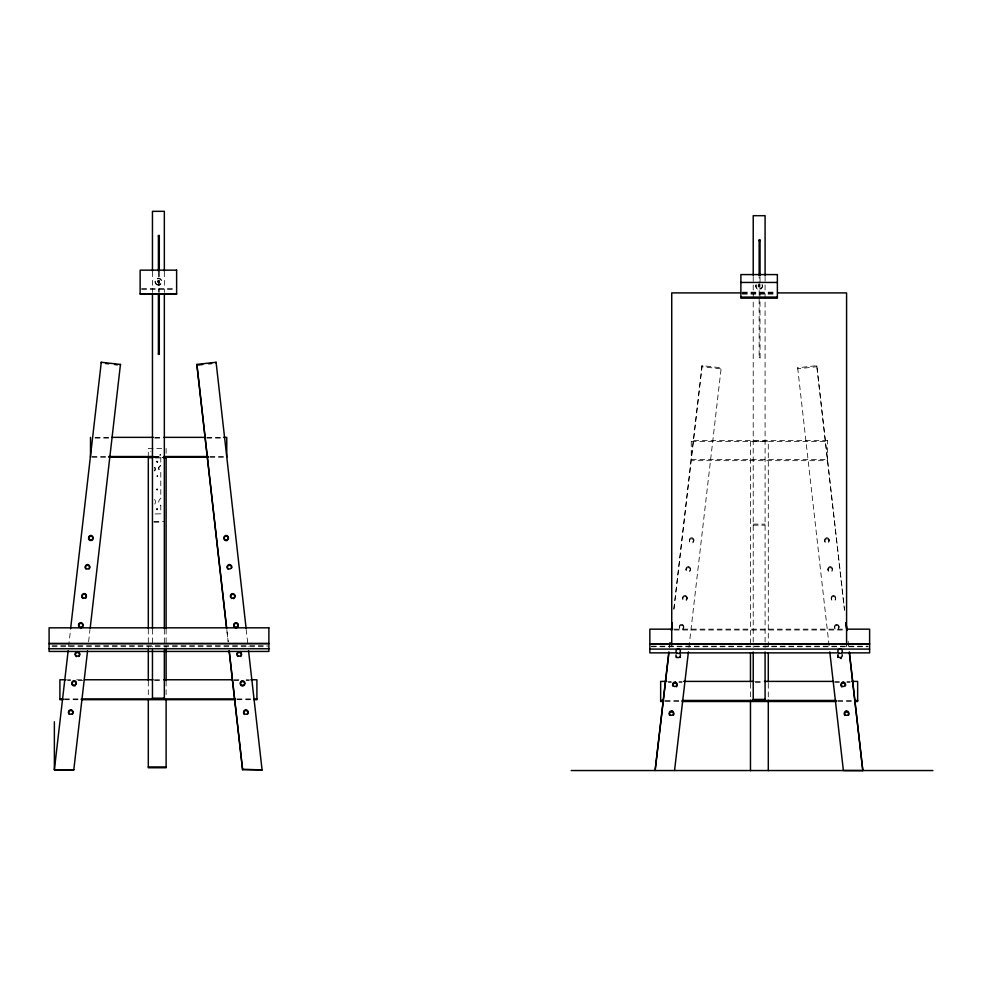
<?xml version="1.0" encoding="UTF-8"?>
<svg xmlns="http://www.w3.org/2000/svg" width="982" height="982" viewBox="0 0 982 982"><rect width="100%" height="100%" fill="white"/><g stroke="black" fill="none" stroke-linecap="round" stroke-linejoin="round"><path stroke-width="0.74" stroke-dasharray="4.91 3.68" d="M157.55 281.809C158.421 279.588 160.299 283.123 158.065 282.681C156.617 281.994 157.783 278.495 159.145 280.263C157.28 283.872 159.33 279.882 157.55 280.68M758.3 286.278C761.934 284.424 757.245 290.095 758.3 284.485M68.544 646.622L70.606 629.413M88.613 641.811L89.939 629.597M669.405 647.248L670.289 639.638M673.812 609.196L702.032 365.648L721.205 367.82L721.205 368.864L702.032 366.691L702.032 365.648M669.54 647.101L670.252 641.001M673.959 609L702.032 366.691M688.947 647.298L721.205 367.82M150.798 451.266L150.884 451.56M160.483 455.378L160.176 454.187L159.882 455.378M157.807 461.663C156.224 464.069 157.071 459.171 157.734 462.129M157.501 509.093C156.433 507.498 156.347 510.787 156.408 509.044M157.66 489.331L156.555 489.22M156.629 489.269C157.93 487.575 157.758 491.479 156.592 489.662M156.617 461.847L156.911 461.172M156.555 509.584L157.402 509.768L157.132 508.639M157.721 489.429L156.543 489.515M759.896 284.805L758.362 284.805M157.697 476.27C156.58 475.018 158.041 475.889 156.85 476.172M157.402 509.768L157.55 509.044M157.636 462.056L156.617 461.663M157.402 509.584L156.678 509.683M157.586 476.172L156.936 476.086M157.059 461.295L157.807 461.847M816.84 365.66L816.84 366.703L797.654 368.827L797.654 367.784L816.84 365.66L844.495 609.221M141.654 288.426L173.581 288.352M141.654 289.432L173.581 289.432M742.404 292.17L775.854 292.17M742.294 292.906L776.026 292.906M742.404 293.287L775.854 293.287M742.294 294.121L776.026 294.121M759.147 357.141L760.043 357.141M95.107 437.358L110.414 437.358M154.8 437.358L162.46 437.358M206.858 437.358L222.165 437.358M95.107 438.095L110.414 438.095M154.8 438.095L162.46 438.095M206.858 438.095L222.165 438.095M691.254 441.605L827.507 441.605M161.674 448.504L148.307 448.418L148.307 457.575M92.038 456.532L107.345 456.532M153.941 456.532L162.46 456.532M209.915 456.532L225.222 456.532M154.248 456.912L161.674 456.912M92.038 457.268L107.345 457.268M153.646 457.268L162.46 457.268M209.915 457.268L225.222 457.268M153.646 457.452L162.681 457.317M154.051 457.649L162.681 457.649M155.23 457.907L160.778 457.907M691.254 459.625L827.507 459.625M155.07 513.979L160.778 513.795M153.941 521.454L164.338 521.454M153.941 522.191L161.367 522.191M753.219 524.118L765.088 524.118M753.219 525.161L765.088 525.161M674.266 629.155L845.207 629.155M674.266 630.002L845.207 630.002M52.156 645.739L267.35 645.739M651.373 646.181L868.1 646.181M52.156 646.708L267.35 646.708M651.373 646.745L868.1 646.745M67.537 679.765L70.594 679.765M76.706 679.765L82.807 679.765M154.579 679.765L162.214 679.765M233.986 679.765L240.099 679.765M246.212 679.765L249.268 679.765M67.537 680.501L70.594 680.501M78.229 680.501L82.807 680.501M154.579 680.501L162.214 680.501M233.986 680.501L238.577 680.501M246.212 680.501L249.268 680.501M668.288 681.398L671.344 681.398M678.979 681.398L682.036 681.398M755.33 681.398L762.965 681.398M834.737 681.398L839.328 681.398M846.963 681.398L850.019 681.398M668.288 682.453L671.344 682.453M678.979 682.453L682.036 682.453M755.33 682.453L762.965 682.453M834.737 682.453L839.328 682.453M846.963 682.453L850.019 682.453M64.481 698.938L79.751 698.938M237.043 698.938L252.313 698.938M64.481 699.687L79.751 699.687M237.043 699.687L252.313 699.687M665.231 700.461L680.514 700.461M837.793 700.461L853.063 700.461M665.231 701.504L680.514 701.504M837.793 701.504L853.063 701.504M848.129 641.197L848.816 647.285M816.84 366.703L844.532 610.534M797.654 367.784L829.274 647.285M246.151 629.425L248.176 646.659M226.817 629.585L228.192 641.774L226.744 629.634M846.582 645.469L846.582 646.684M838.972 626.406L838.972 627.449M835.694 597.535L835.694 598.578M834.528 626.737L834.528 627.78M832.417 568.652L832.417 569.707M831.251 597.866L831.251 598.91M829.139 539.781L829.139 540.837M827.973 568.995L827.973 570.039M824.696 540.125L824.696 541.168M768.292 646.708L768.292 441.262L750.469 441.262L750.469 646.708M768.292 683.349L768.292 698.742M765.088 276.433L765.088 647.371M762.425 285.652L762.425 286.363M760.043 277.317L760.043 283.908M759.958 284.485L760.043 358.185L759.147 358.185L759.147 277.317M755.845 285.701L755.845 286.413M753.219 276.433L753.219 647.371M750.469 683.349L750.469 698.742M693.808 539.867L693.808 540.91M690.469 568.725L690.469 569.781M689.364 540.014L689.364 541.07M687.118 597.596L687.118 598.639M686.013 568.885L686.013 569.928M683.779 626.467L683.779 627.51M682.674 597.756L682.674 598.799M679.323 626.626L679.323 627.67M671.737 645.469L671.737 646.684M166.118 448.418L166.118 457.489M166.118 629.094L166.118 647.482M166.118 681.164L166.118 697.306M164.338 271.769L164.338 292.464M164.338 629.302L164.338 646.893M160.778 457.268L160.778 465.75A2.958 2.811 0 0 0 160.778 471.127M160.778 505.129L160.778 513.979M159.293 271.83L159.293 292.28M158.397 271.83L158.397 292.28M152.456 271.769L152.456 292.464M152.456 629.302L152.456 646.893M148.307 629.094L148.307 647.482M148.307 681.164L148.307 697.306M160.778 465.566A2.958 2.811 0 0 0 160.778 470.943L160.778 498.525A4.1 3.891 0 0 0 160.778 505.313M154.604 499.457A4.456 4.235 0 0 1 154.604 504.38M154.751 467.358A4.665 4.444 0 0 1 154.751 470.906M154.751 467.187A4.665 4.444 0 0 1 154.751 470.722M762.302 284.817A3.29 3.253 0 0 1 759.16 288.929A3.29 3.253 0 0 1 755.944 284.854M761.971 284.743A3.29 3.253 0 0 1 759.16 289.641A3.29 3.253 0 0 1 756.275 284.792M758.3 285.566C759.638 288.561 760.571 283.074 758.3 285.566M826.746 537.755L826.181 537.878A2.222 2.197 0 0 0 827.089 542.15L827.654 542.027A2.222 2.197 0 0 0 826.746 537.755M826.746 538.799L826.181 538.922A2.222 2.197 0 0 0 827.089 543.193L827.654 543.071A2.222 2.197 0 0 0 826.746 538.799M830.023 566.626L829.459 566.749A2.222 2.197 0 0 0 830.367 571.021L830.932 570.898A2.222 2.197 0 0 0 830.023 566.626M830.023 567.682L829.459 567.792A2.222 2.197 0 0 0 830.367 572.064L830.932 571.941A2.222 2.197 0 0 0 830.023 567.682M833.313 595.509L832.736 595.62A2.222 2.197 0 0 0 833.644 599.892L834.209 599.769A2.222 2.197 0 0 0 833.313 595.509M833.313 596.553L832.736 596.663A2.222 2.197 0 0 0 833.644 600.935L834.209 600.812A2.222 2.197 0 0 0 833.313 596.553M836.59 624.38L836.013 624.491A2.222 2.197 0 0 0 836.922 628.762L837.499 628.64A2.222 2.197 0 0 0 836.59 624.38M836.59 625.424L836.013 625.534A2.222 2.197 0 0 0 836.922 629.806L837.499 629.683A2.222 2.197 0 0 0 836.59 625.424M827.507 440.562L691.254 440.562L691.254 460.668L827.507 460.668L827.507 440.562M692.089 537.792L691.5 537.743A2.222 2.197 0 0 0 691.082 542.089L691.659 542.138A2.222 2.197 0 0 0 692.089 537.792M692.089 538.848L691.5 538.787A2.222 2.197 0 0 0 691.082 543.132L691.659 543.181A2.222 2.197 0 0 0 692.089 538.848M688.738 566.663L688.161 566.614A2.222 2.197 0 0 0 687.744 570.947L688.321 571.008A2.222 2.197 0 0 0 688.738 566.663M688.738 567.706L688.161 567.657A2.222 2.197 0 0 0 687.744 571.99L688.321 572.052A2.222 2.197 0 0 0 688.738 567.706M685.399 595.534L684.822 595.473A2.222 2.197 0 0 0 684.393 599.818L684.97 599.879A2.222 2.197 0 0 0 685.399 595.534M685.399 596.577L684.822 596.528A2.222 2.197 0 0 0 684.393 600.861L684.97 600.923A2.222 2.197 0 0 0 685.399 596.577M682.048 624.405L681.471 624.343A2.222 2.197 0 0 0 681.054 628.689L681.631 628.738A2.222 2.197 0 0 0 682.048 624.405M682.048 625.448L681.471 625.387A2.222 2.197 0 0 0 681.054 629.732L681.631 629.781A2.222 2.197 0 0 0 682.048 625.448M156.396 284.019A3.29 3.265 0 0 0 161.649 281.822A3.29 3.265 0 0 0 157.095 278.409A3.29 3.265 0 0 0 156.396 284.019M156.396 284.522A3.29 3.265 0 0 0 161.649 282.325A3.29 3.265 0 0 0 157.095 278.913A3.29 3.265 0 0 0 156.396 284.522"/><path stroke-width="1.47" d="M68.163 650.735L54.366 769.79L73.797 769.79L54.366 769.79L54.366 721.745M70.643 628.37L101.281 362.26L120.455 364.445L120.455 365.181M73.797 769.79L87.57 650.931M90.184 628.124L120.455 364.445M668.877 651.815L655.117 770.539L668.84 653.19M671.344 630.505L672.228 622.895M671.479 630.334L672.191 624.245M674.548 770.539L688.419 651.864M226.412 540.628L226.903 540.53A2.222 2.21 0 0 0 227.419 540.272M242.812 685.927L243.303 685.829A2.222 2.21 0 0 0 243.818 685.571M226.572 628.112L196.903 365.157L196.903 364.408L216.089 362.272L246.114 628.406M196.903 365.157L202.808 364.494M208.712 363.831L211.658 363.512M158.397 236.196L159.293 236.196M759.147 240.7L760.043 240.7M740.882 282.448L777.376 282.448M740.759 292.906L671.737 292.906L671.737 645.149M777.56 292.906L846.582 292.906L846.582 645.149M140.131 293.9L176.625 293.9M740.882 297.08L777.376 297.08M158.397 353.692L159.293 353.692M111.936 437.358L153.278 437.358M163.994 437.358L205.324 437.358M223.687 437.358L226.756 437.358L226.756 457.268M108.879 456.532L153.278 456.532M163.994 456.532L208.38 456.532M108.879 457.268L153.278 457.268M163.994 457.268L208.38 457.268M152.615 457.317L148.307 457.489L152.762 457.575M163.147 457.575L166.118 457.526L163.454 457.489M672.744 629.155L649.851 629.155L649.851 652.87L675.8 652.87M846.729 629.155L869.622 629.155L869.622 652.87L842.151 652.87M49.1 643.443L268.872 643.443M49.1 643.676L268.872 643.676M649.851 643.799L869.622 643.799M649.851 644.131L869.622 644.131M49.1 648.758L268.872 648.758M649.851 649.077L869.622 649.077M680.379 652.87L837.572 652.87M66.015 679.765L59.902 679.765L59.902 699.687L62.958 699.687M84.342 679.765L153.057 679.765M163.749 679.765L232.464 679.765M250.791 679.765L256.903 679.765L256.903 699.687L253.847 699.687M666.766 681.398L660.653 681.398L660.653 701.504L663.709 701.504M683.558 681.398L753.808 681.398M764.499 681.398L833.215 681.398M851.541 681.398L857.654 681.398L857.654 701.504L854.598 701.504M152.456 698.202L164.338 698.202M59.902 698.938L62.958 698.938M81.285 698.938L235.52 698.938M253.847 698.938L256.903 698.938M753.219 699.417L765.088 699.417M81.285 699.687L235.52 699.687M660.653 700.461L663.709 700.461M682.036 700.461L836.271 700.461M854.598 700.461L857.654 700.461M682.036 701.504L836.271 701.504M148.307 766.93L166.118 766.93M242.517 769.483L262.071 769.839L242.517 769.483L229.15 650.919M571.229 770.539L932.9 770.539M849.344 651.852L862.822 770.588L843.391 770.539L829.79 651.852M80.303 627.756L80.88 627.805A2.222 2.21 0 0 0 81.985 627.473M105.7 363.512L108.658 363.843M114.563 364.506L117.509 364.85M862.822 770.588L849.369 653.202M846.054 622.919L846.914 630.53M845.907 622.723L846.779 630.334M248.544 650.735L262.071 769.839M196.903 364.408L226.646 628.063M229.223 650.919L242.64 769.79M768.292 652.699L768.292 681.901M768.292 700.203L768.292 770.674M765.088 275.39L765.088 215.684L753.219 215.684L753.219 275.39M765.088 651.962L765.088 700.461M760.043 275.795L760.043 239.657L759.147 239.657L759.147 275.795M753.219 651.962L753.219 700.461M750.469 652.699L750.469 681.901M750.469 700.203L750.469 770.674M216.089 362.272L216.089 363.009M166.118 456.912L166.118 628.406M166.118 649.838L166.118 680.465M166.118 699.552L166.118 767.752L148.307 767.752L148.307 699.552M164.338 271.032L164.338 211.326L152.456 211.326L152.456 271.032M164.338 293.999L164.338 628.517M164.338 649.949L164.338 698.938M159.293 271.057L159.293 235.447L158.397 235.447L158.397 271.057M159.293 293.802L159.293 354.441M158.397 293.802L158.397 354.441M152.456 293.999L152.456 628.517M152.456 649.949L152.456 698.938M148.307 456.912L148.307 628.406M148.307 649.838L148.307 680.465M101.281 362.26L101.281 363.009M90.504 437.358L90.504 457.268M91.486 540.542A2.222 2.21 0 0 0 91.338 536.27L90.749 536.221A2.222 2.21 0 0 0 90.332 540.591M89.117 568.995A2.222 2.21 0 0 0 87.987 565.325L87.41 565.276A2.222 2.21 0 0 0 85.974 569.106M86.109 597.584A2.222 2.21 0 0 0 84.648 594.38L84.071 594.331A2.222 2.21 0 0 0 81.923 596.614M85.778 598.05A2.222 2.21 0 0 1 85.324 598.419M83.102 598.492A2.222 2.21 0 0 1 82.009 597.191M82.427 627.105A2.222 2.21 0 0 0 81.297 623.435L80.72 623.386A2.222 2.21 0 0 0 79.284 627.216M79.419 655.694A2.222 2.21 0 0 0 77.959 652.502L77.382 652.441A2.222 2.21 0 0 0 76.412 656.602M79.088 656.16A2.222 2.21 0 0 1 78.634 656.528M75.295 685.583A2.222 2.21 0 0 1 74.19 685.915L73.613 685.866A2.222 2.21 0 0 1 74.031 681.496L74.607 681.557A2.222 2.21 0 0 1 76.277 684.208M72.398 714.27A2.222 2.21 0 0 0 71.269 710.612L70.692 710.551A2.222 2.21 0 0 0 69.243 714.38M247.525 714.245A2.222 2.21 0 0 0 245.672 710.6L245.107 710.71A2.222 2.21 0 0 0 243.732 713.533M244.383 714.479A2.222 2.21 0 0 1 244.002 714.049M244.248 685.178A2.222 2.21 0 0 0 242.394 681.533L241.817 681.655A2.222 2.21 0 0 0 240.725 684.994M242.149 685.915A2.222 2.21 0 0 1 241.106 685.424M241.29 655.645A2.222 2.21 0 0 0 239.117 652.478L238.54 652.588A2.222 2.21 0 0 0 237.828 656.357M240.971 656.123A2.222 2.21 0 0 1 240.541 656.504M237.693 627.068A2.222 2.21 0 0 0 235.84 623.41L235.263 623.533A2.222 2.21 0 0 0 234.17 626.872M237.263 627.449A2.222 2.21 0 0 1 236.736 627.707L236.171 627.829A2.222 2.21 0 0 1 235.042 627.621M234.735 597.522A2.222 2.21 0 0 0 232.562 594.356L231.985 594.478A2.222 2.21 0 0 0 230.623 597.289M234.416 598.001A2.222 2.21 0 0 1 233.458 598.652M231.764 598.554A2.222 2.21 0 0 1 231.273 598.247M227.996 569.179A2.222 2.21 0 0 1 228.708 565.411L229.272 565.301A2.222 2.21 0 0 1 231.642 567.915M228.18 539.4A2.222 2.21 0 0 0 225.995 536.233L225.43 536.356A2.222 2.21 0 0 0 225.762 540.616M680.379 656.946A2.222 2.197 0 0 1 680.17 657.486M676.316 657.621A2.222 2.197 0 0 1 676.082 657.105M676.488 686.823A2.222 2.197 0 0 0 675.358 683.177L674.781 683.128A2.222 2.197 0 0 0 672.731 685.964M673.48 715.227A2.222 2.197 0 0 0 672.019 712.048L671.442 711.987A2.222 2.197 0 0 0 669.626 715.362M680.096 654.245A2.222 2.197 0 0 1 678.28 657.609L677.703 657.559A2.222 2.197 0 0 1 676.033 654.92M837.928 657.302A2.222 2.197 0 0 1 837.855 656.737M848.595 715.178A2.222 2.197 0 0 0 846.423 712.036L845.858 712.159A2.222 2.197 0 0 0 844.753 715.473M841.856 687.019A2.222 2.197 0 0 1 842.568 683.276L843.145 683.165A2.222 2.197 0 0 1 845.502 685.767M841.292 658.296A2.222 2.197 0 0 1 840.776 658.554M837.928 657.216A2.222 2.197 0 0 1 837.842 656.074M842.139 654.712A2.222 2.197 0 0 1 840.776 657.51L840.199 657.633A2.222 2.197 0 0 1 838.027 654.491M225.995 535.497L225.43 535.62A2.222 2.21 0 0 0 226.339 539.904L226.903 539.793A2.222 2.21 0 0 0 225.995 535.497M229.272 564.552L228.708 564.675A2.222 2.21 0 0 0 229.616 568.971L230.181 568.848A2.222 2.21 0 0 0 229.272 564.552M232.562 593.619L231.985 593.729A2.222 2.21 0 0 0 232.894 598.026L233.458 597.915A2.222 2.21 0 0 0 232.562 593.619M235.84 622.674L235.263 622.797A2.222 2.21 0 0 0 236.171 627.093L236.736 626.97A2.222 2.21 0 0 0 235.84 622.674M239.117 651.741L238.54 651.852A2.222 2.21 0 0 0 239.448 656.148L240.025 656.025A2.222 2.21 0 0 0 239.117 651.741M242.394 680.796L241.817 680.919A2.222 2.21 0 0 0 242.726 685.203L243.303 685.092A2.222 2.21 0 0 0 242.394 680.796M245.672 709.851L245.107 709.974A2.222 2.21 0 0 0 246.003 714.27L246.58 714.147A2.222 2.21 0 0 0 245.672 709.851M843.145 682.122L842.568 682.232A2.222 2.197 0 0 0 843.477 686.504L844.054 686.381A2.222 2.197 0 0 0 843.145 682.122M846.423 710.993L845.858 711.103A2.222 2.197 0 0 0 846.754 715.375L847.331 715.252A2.222 2.197 0 0 0 846.423 710.993M176.625 270.148L140.131 270.148L140.131 294.121L176.625 294.121L176.625 270.148M777.376 274.579L740.882 274.579L740.882 298.184L777.376 298.184L777.376 274.579M268.872 627.829L49.1 627.829L49.1 651.447L268.872 651.447L268.872 627.829M91.338 535.534L90.749 535.485A2.222 2.21 0 0 0 90.332 539.842L90.909 539.904A2.222 2.21 0 0 0 91.338 535.534M87.987 564.589L87.41 564.54A2.222 2.21 0 0 0 86.993 568.897L87.57 568.959A2.222 2.21 0 0 0 87.987 564.589M84.648 593.644L84.071 593.594A2.222 2.21 0 0 0 83.642 597.964L84.219 598.013A2.222 2.21 0 0 0 84.648 593.644M81.297 622.698L80.72 622.649A2.222 2.21 0 0 0 80.303 627.019L80.88 627.068A2.222 2.21 0 0 0 81.297 622.698M675.358 682.134L674.781 682.085A2.222 2.197 0 0 0 674.364 686.418L674.941 686.479A2.222 2.197 0 0 0 675.358 682.134M77.959 651.753L77.382 651.704A2.222 2.21 0 0 0 76.952 656.074L77.529 656.123A2.222 2.21 0 0 0 77.959 651.753M672.019 711.005L671.442 710.943A2.222 2.197 0 0 0 671.013 715.289L671.602 715.338A2.222 2.197 0 0 0 672.019 711.005M74.607 680.808L74.031 680.759A2.222 2.21 0 0 0 73.613 685.129L74.19 685.178A2.222 2.21 0 0 0 74.607 680.808M71.269 709.863L70.692 709.814A2.222 2.21 0 0 0 70.262 714.184L70.851 714.233A2.222 2.21 0 0 0 71.269 709.863M676.635 652.772A2.222 2.197 0 0 0 680.354 651.79A2.222 2.197 0 0 0 677.629 649.09A2.222 2.197 0 0 0 676.635 652.772M838.972 653.128A2.222 2.197 0 0 0 842.311 651.213A2.222 2.197 0 0 0 838.972 649.311A2.222 2.197 0 0 0 838.972 653.128"/></g></svg>
